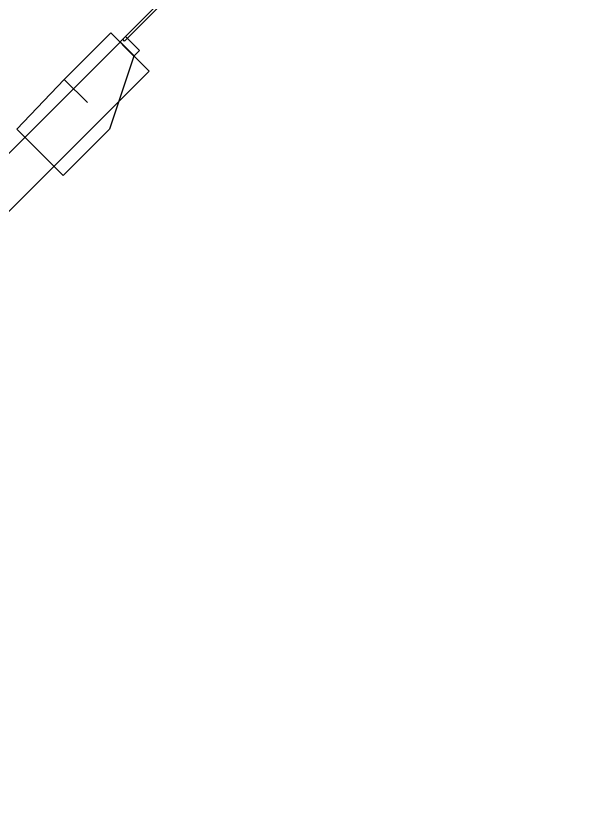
# Model space of a CAD drawing. Header units: metres. Extents: x 2172.2 to 2210.6, y 415.3 to 458.1.
# Drawn here: x 2201.505 to 2204.984, y 415.728 to 420.563 of the extents above; entities that cross this region are included whole.
import ezdxf

# ---------------------------------------------------------------- set-up
doc = ezdxf.new("R2010")
doc.units = ezdxf.units.M
for name, color, linetype, lineweight in [('NC_N1_COLUMNS', 7, 'CONTINUOUS', 25), ('NC_N1_GLAZING', 7, 'CONTINUOUS', 13), ('NC_N1_WALLS', 7, 'CONTINUOUS', 25)]:
    doc.layers.add(name, color=color, linetype=linetype, lineweight=lineweight)

# ---------------------------------------------------------------- blocks, each defined once
blk = doc.blocks.new('NC_N1_ARCHITECTURE')
at = {"layer": 'NC_N1_COLUMNS', "linetype": 'CONTINUOUS', "lineweight": -2}
blk.add_lwpolyline([(11.94096, -13.965218), (11.799574, -13.823766), (12.082382, -13.54096), (12.2238, -13.682378), (12.075308, -14.127855), (11.792468, -14.410695), (11.50966, -14.12782), (11.799553, -13.823812)], close=True, dxfattribs=at)
at = {"layer": 'NC_N1_GLAZING', "linetype": 'CONTINUOUS', "lineweight": -2}
blk.add_lwpolyline([(12.167234, -13.590454), (12.156629, -13.579848), (15.985397, -9.751079), (15.996004, -9.761685)], close=True, dxfattribs=at)
at = {"layer": 'NC_N1_WALLS', "linetype": 'CONTINUOUS', "lineweight": -2}
for points in [[(12.257745, -13.648438), (12.225218, -13.680964), (12.140365, -13.596111), (12.172892, -13.563584)], [(7.641751, -18.094725), (12.13895, -13.597526), (12.315727, -13.774302), (7.818528, -18.271502)]]:
    blk.add_lwpolyline(points, close=True, dxfattribs=at)

msp = doc.modelspace()

# ---------------------------------------------------------------- block references
at = {"layer": 'NC_N1_WALLS'}
msp.add_blockref('NC_N1_ARCHITECTURE', (2190, 434), dxfattribs=at)

doc.saveas('drawing.dxf')
